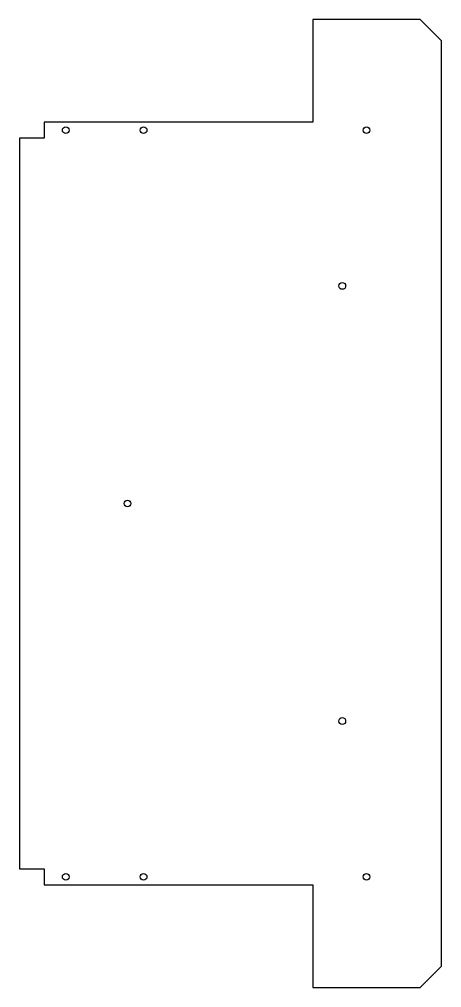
# Model space of a CAD drawing. Header units: inches. Extents: x 0 to 19.7, y 0 to 45.1.
import ezdxf

# ---------------------------------------------------------------- set-up
doc = ezdxf.new("R2010")
doc.units = ezdxf.units.IN
doc.header["$MEASUREMENT"] = 0
doc.layers.add('CUT', color=7, linetype='Continuous')

msp = doc.modelspace()

# ---------------------------------------------------------------- linework, layer by layer
at = {"layer": 'CUT'}
msp.add_lwpolyline([(0, 5.533), (1.158, 5.533), (1.158, 4.783), (13.658, 4.783), (13.658, 0), (18.658, 0), (19.658, 1), (19.658, 44.065), (18.658, 45.065), (13.658, 45.065), (13.658, 40.283), (1.158, 40.283), (1.158, 39.533), (0, 39.533)], close=True, dxfattribs=at)
for centre in [(2.158, 39.908), (5.783, 39.908), (16.158, 39.908), (15.033, 32.658), (5.033, 22.533), (15.033, 12.408), (2.158, 5.158), (5.783, 5.158), (16.158, 5.158)]:
    msp.add_circle(centre, 0.157, dxfattribs=at)

doc.saveas('drawing.dxf')
